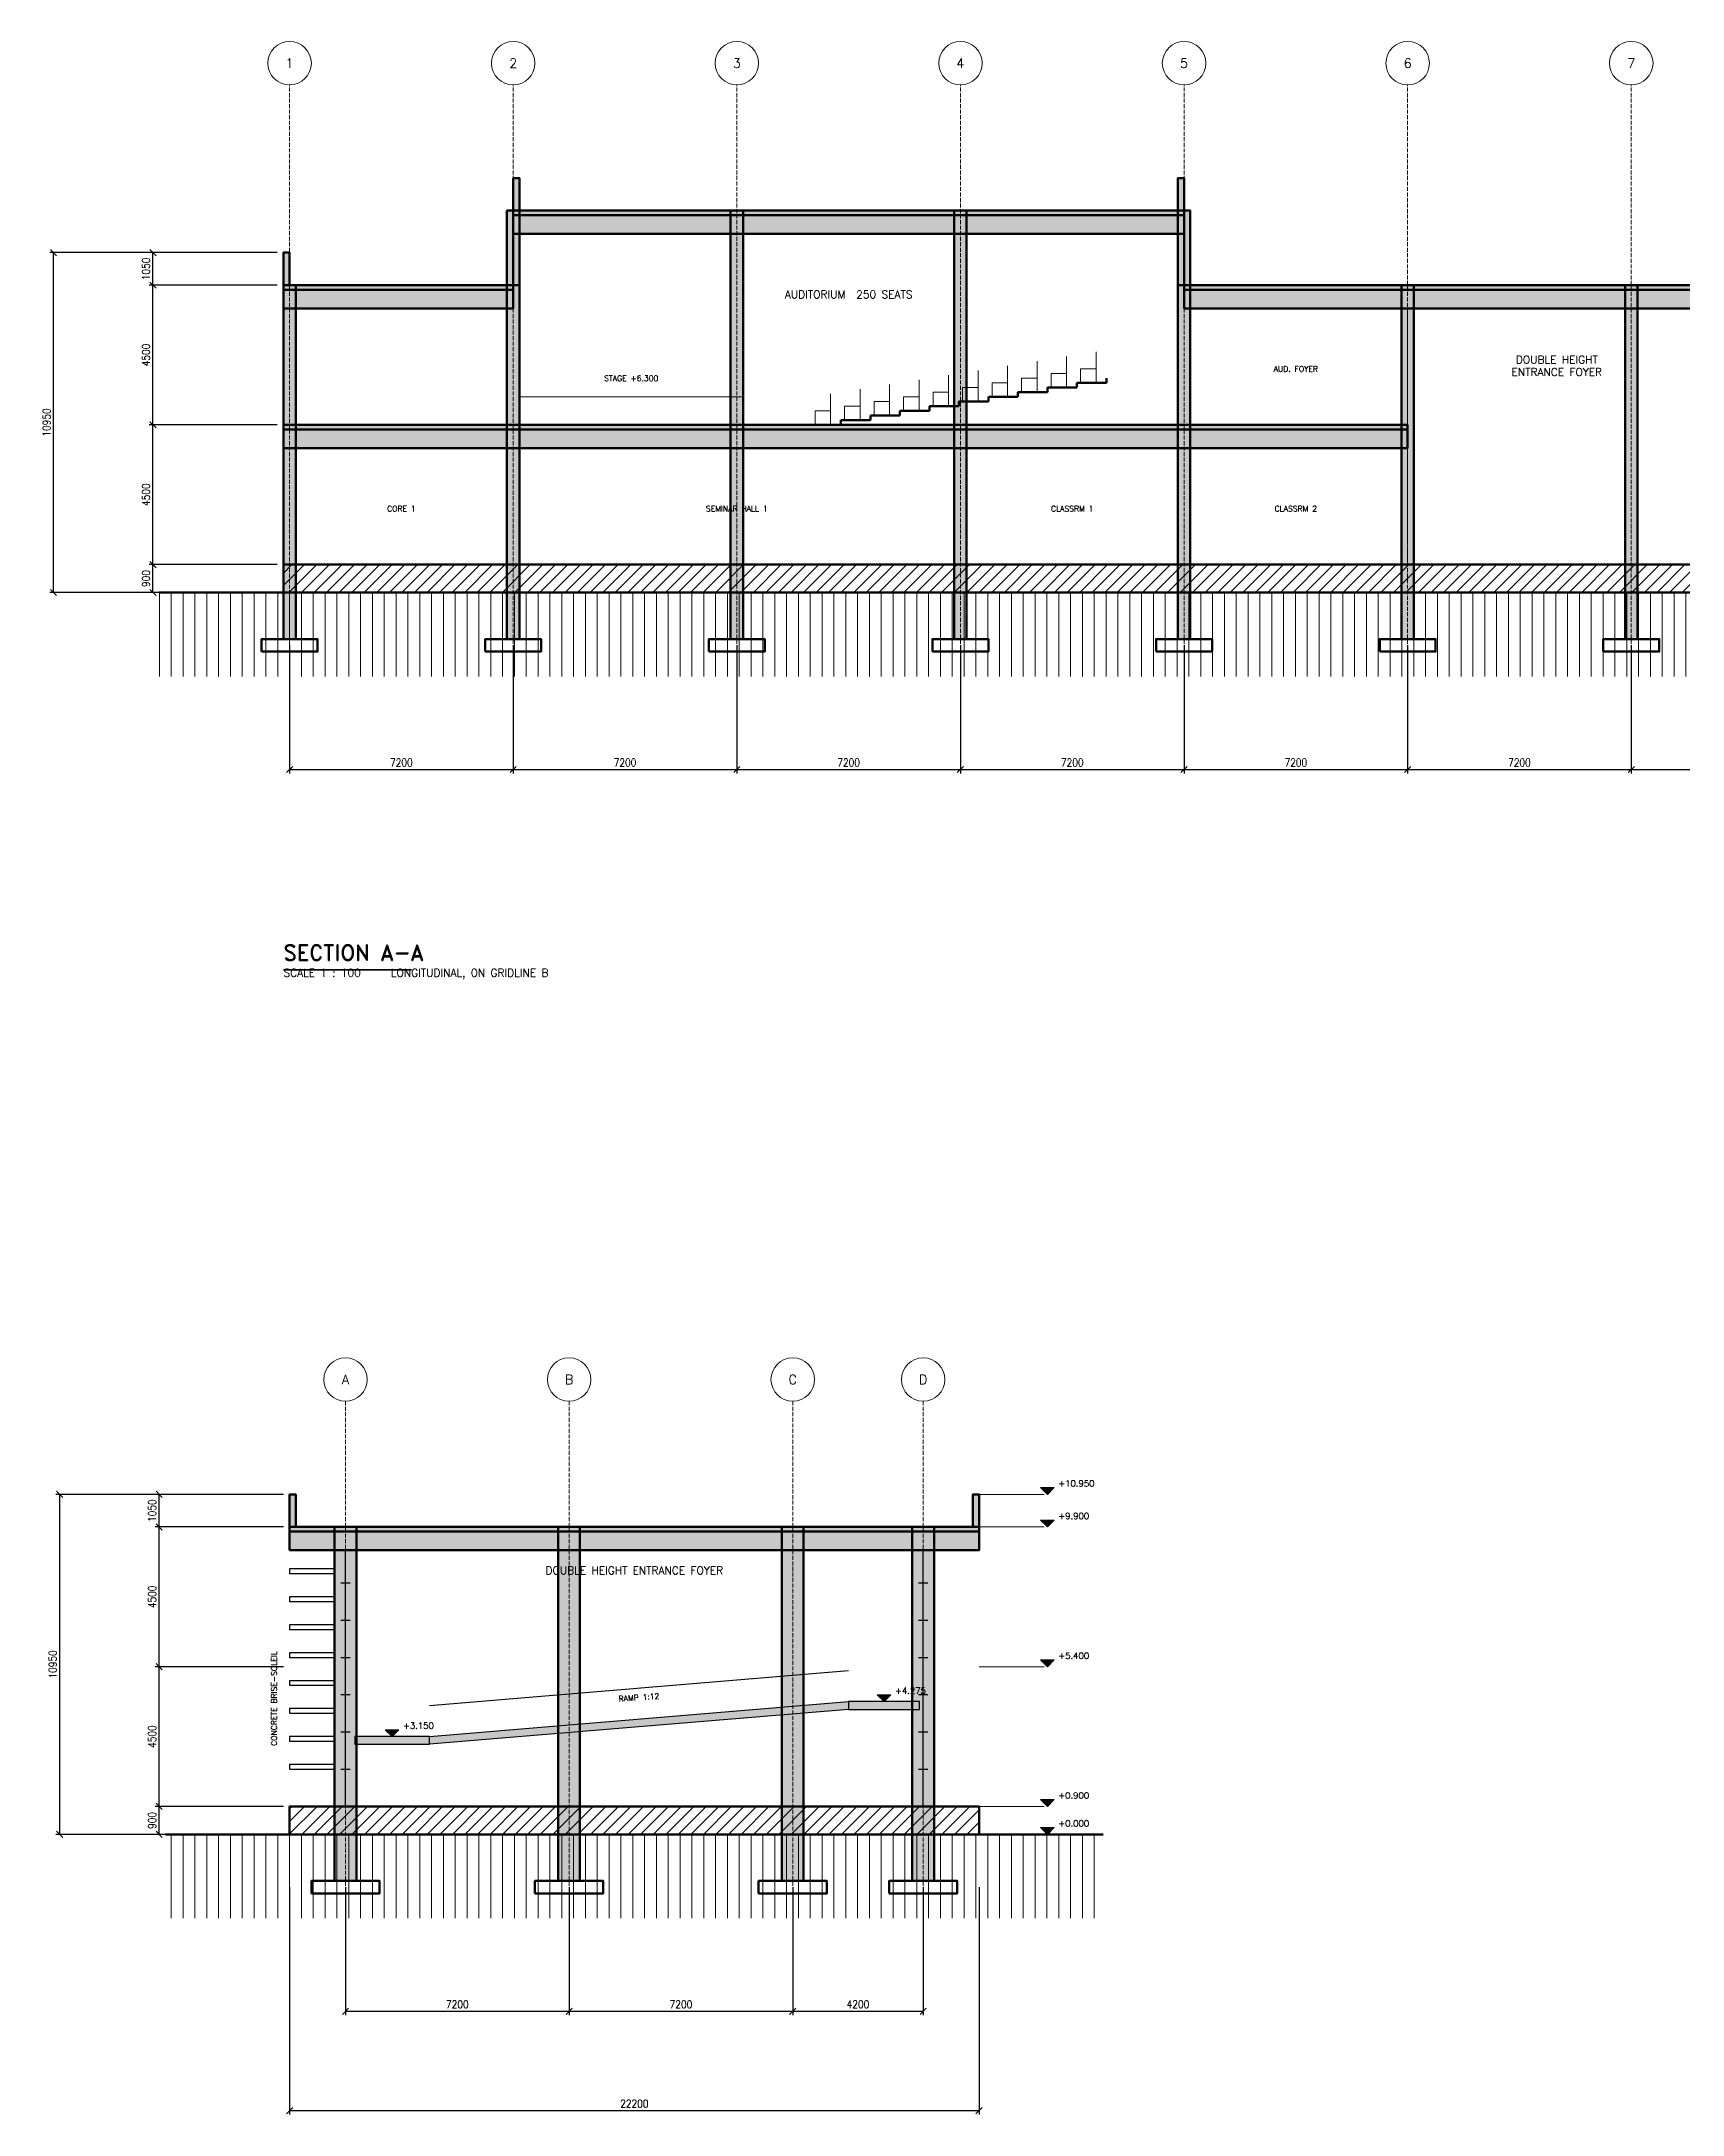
# Model space of a CAD drawing. Header units: millimetres. Extents: x -33945 to 191000, y -348875 to 205218.
# Drawn here: x -7989 to 44850, y -224025 to -157250 of the extents above; entities that cross this region are included whole.
import ezdxf
from ezdxf.enums import TextEntityAlignment as Align

# ---------------------------------------------------------------- set-up
doc = ezdxf.new("R2010")
doc.units = ezdxf.units.MM
doc.header["$LTSCALE"] = 50
doc.linetypes.add('DASHDOT', pattern=[3.556, 2.54, -0.508, 0, -0.508])
doc.linetypes.add('DASHED', pattern=[1.524, 1.27, -0.254])
for name, color, linetype, lineweight in [('A-ANNO-DIMS', 2, 'Continuous', 13), ('A-ANNO-SYMB', 6, 'Continuous', 18), ('A-ANNO-TEXT', 7, 'Continuous', 18), ('A-ANNO-TITL', 7, 'Continuous', 35), ('A-FLOR-LEVL', 6, 'Continuous', 18), ('A-FLOR-OTLN', 9, 'DASHED', 18), ('A-FLOR-RAMP', 3, 'Continuous', 25), ('A-GLAZ', 4, 'Continuous', 25), ('A-GRID', 8, 'DASHDOT', 13), ('A-GRID-IDEN', 8, 'Continuous', 13), ('A-LOUV', 30, 'Continuous', 25), ('A-SECT-BYND', 8, 'Continuous', 13), ('A-SECT-CUT', 7, 'Continuous', 70), ('A-SECT-GRND', 8, 'Continuous', 50), ('A-SECT-PATT', 254, 'Continuous', 9), ('S-COLS', 1, 'Continuous', 50), ('S-COLS-PATT', 254, 'Continuous', 9)]:
    doc.layers.add(name, color=color, linetype=linetype, lineweight=lineweight)
doc.styles.add('AMA-NOTE', font='romans.shx', dxfattribs={"width": 0.85})
doc.styles.add('AMA-TITLE', font='romand.shx', dxfattribs={"width": 0.9})
doc.dimstyles.new('AMA-100', dxfattribs={"dimscale": 100, "dimtxt": 2.5, "dimasz": 2.5, "dimexe": 1.25, "dimexo": 2, "dimgap": 1, "dimtad": 1, "dimdec": 0, "dimtxsty": 'AMA-NOTE', "dimtsz": 1, "dimcen": 2.5, "dimclrd": 8, "dimclre": 8, "dimclrt": 7, "dimazin": 3, "dimtfac": 1, "dimtmove": 0, "dimatfit": 3})

msp = doc.modelspace()

# ---------------------------------------------------------------- hatches: boundary and pattern name
at = {"layer": 'A-ANNO-SYMB'}
for points in [[(24400, -204050), (24180, -203830), (24620, -203830)], [(24400, -205100), (24180, -204880), (24620, -204880)], [(24400, -209600), (24180, -209380), (24620, -209380)], [(19142, -210725), (18922, -210505), (19362, -210505)], [(3300, -211850), (3080, -211630), (3520, -211630)], [(24400, -214100), (24180, -213880), (24620, -213880)], [(24400, -215000), (24180, -214780), (24620, -214780)]]:
    msp.add_hatch(color=7, dxfattribs=at).paths.add_polyline_path(points)
at = {"layer": 'A-SECT-PATT'}
for points in [[(7200, -165100), (7400, -165100), (7400, -161650), (7200, -161650)], [(28800, -165100), (28600, -165100), (28600, -161650), (28800, -161650)], [(7200, -162850), (28800, -162850), (28800, -162700), (7200, -162700)], [(7200, -163450), (28800, -163450), (28800, -162850), (7200, -162850)], [(-200, -165100), (0, -165100), (0, -164050), (-200, -164050)], [(-200, -165250), (7200, -165250), (7200, -165100), (-200, -165100)], [(-200, -165850), (7200, -165850), (7200, -165250), (-200, -165250)], [(28800, -165250), (93800, -165250), (93800, -165100), (28800, -165100)], [(28800, -165850), (93800, -165850), (93800, -165250), (28800, -165250)], [(-200, -169750), (36000, -169750), (36000, -169600), (-200, -169600)], [(-200, -170350), (36000, -170350), (36000, -169750), (-200, -169750)], [(0, -205100), (200, -205100), (200, -204050), (0, -204050)], [(22200, -205100), (22000, -205100), (22000, -204050), (22200, -204050)], [(0, -205250), (22200, -205250), (22200, -205100), (0, -205100)], [(0, -205850), (22200, -205850), (22200, -205250), (0, -205250)], [(4500, -211850), (18000, -210725), (18000, -210975), (4500, -212100)], [(18000, -210975), (20285, -210975), (20285, -210725), (18000, -210725)], [(2100, -212100), (4500, -212100), (4500, -211850), (2100, -211850)]]:
    msp.add_hatch(color=7, dxfattribs=at).paths.add_polyline_path(points)
h = msp.add_hatch(dxfattribs=at)
h.set_pattern_fill('ANSI31', scale=90)
h.paths.add_polyline_path([(-200, -175000), (93800, -175000), (93800, -174100), (-200, -174100)])
h = msp.add_hatch(dxfattribs=at)
h.set_pattern_fill('ANSI31', scale=120, angle=45)
h.paths.add_polyline_path([(-4200, -175000), (97800, -175000), (97800, -177700), (-4200, -177700)])
h = msp.add_hatch(dxfattribs=at)
h.set_pattern_fill('ANSI31', scale=90)
h.paths.add_polyline_path([(0, -215000), (22200, -215000), (22200, -214100), (0, -214100)])
h = msp.add_hatch(dxfattribs=at)
h.set_pattern_fill('ANSI31', scale=120, angle=45)
h.paths.add_polyline_path([(-4000, -215000), (26200, -215000), (26200, -217700), (-4000, -217700)])
at = {"layer": 'S-COLS-PATT'}
for points in [[(7000, -176500), (7400, -176500), (7400, -162700), (7000, -162700)], [(14200, -176500), (14600, -176500), (14600, -162700), (14200, -162700)], [(21400, -176500), (21800, -176500), (21800, -162700), (21400, -162700)], [(28600, -176500), (29000, -176500), (29000, -162700), (28600, -162700)], [(-200, -176500), (200, -176500), (200, -165100), (-200, -165100)], [(35800, -176500), (36200, -176500), (36200, -165100), (35800, -165100)], [(43000, -176500), (43400, -176500), (43400, -165100), (43000, -165100)], [(1450, -216500), (2150, -216500), (2150, -205100), (1450, -205100)], [(8650, -216500), (9350, -216500), (9350, -205100), (8650, -205100)], [(15850, -216500), (16550, -216500), (16550, -205100), (15850, -205100)], [(20050, -216500), (20750, -216500), (20750, -205100), (20050, -205100)]]:
    msp.add_hatch(color=7, dxfattribs=at).paths.add_polyline_path(points)

# ---------------------------------------------------------------- linework, layer by layer
at = {"layer": 'A-ANNO-SYMB'}
for points in [[(24400, -204050), (24180, -203830), (24620, -203830)], [(24400, -205100), (24180, -204880), (24620, -204880)], [(24400, -209600), (24180, -209380), (24620, -209380)], [(19142, -210725), (18922, -210505), (19362, -210505)], [(3300, -211850), (3080, -211630), (3520, -211630)], [(24400, -214100), (24180, -213880), (24620, -213880)], [(24400, -215000), (24180, -214780), (24620, -214780)]]:
    msp.add_lwpolyline(points, close=True, dxfattribs=at)
at = {"layer": 'A-ANNO-TITL'}
msp.add_line((-200, -187150), (3925, -187150), dxfattribs=at)
at = {"layer": 'A-FLOR-LEVL'}
for p, q in [((22200, -204050), (24300, -204050)), ((22200, -205100), (24300, -205100)), ((22200, -209600), (24300, -209600)), ((22200, -214100), (24300, -214100)), ((22200, -215000), (24300, -215000))]:
    msp.add_line(p, q, dxfattribs=at)
at = {"layer": 'A-FLOR-OTLN'}
msp.add_line((36000, -174100), (36000, -165850), dxfattribs=at)
at = {"layer": 'A-FLOR-RAMP'}
msp.add_line((4500, -210850), (18000, -209725), dxfattribs=at)
for points in [[(4500, -211850), (18000, -210725), (18000, -210975), (4500, -212100)], [(18000, -210975), (20285, -210975), (20285, -210725), (18000, -210725)], [(2100, -212100), (4500, -212100), (4500, -211850), (2100, -211850)]]:
    msp.add_lwpolyline(points, close=True, dxfattribs=at)
at = {"layer": 'A-GLAZ'}
for p, q in [((1800, -214100), (1800, -205850)), ((20400, -214100), (20400, -205850)), ((1650, -206900), (1950, -206900)), ((20250, -206900), (20550, -206900)), ((1650, -208100), (1950, -208100)), ((20250, -208100), (20550, -208100)), ((1650, -209300), (1950, -209300)), ((20250, -209300), (20550, -209300)), ((1650, -210500), (1950, -210500)), ((20250, -210500), (20550, -210500)), ((1650, -211700), (1950, -211700)), ((20250, -211700), (20550, -211700)), ((1650, -212900), (1950, -212900)), ((20250, -212900), (20550, -212900))]:
    msp.add_line(p, q, dxfattribs=at)
at = {"layer": 'A-GRID'}
for p, q in [((0, -179500), (0, -158650)), ((7200, -179500), (7200, -158650)), ((14400, -179500), (14400, -158650)), ((21600, -179500), (21600, -158650)), ((28800, -179500), (28800, -158650)), ((36000, -179500), (36000, -158650)), ((43200, -179500), (43200, -158650)), ((1800, -219500), (1800, -201050)), ((9000, -219500), (9000, -201050)), ((16200, -219500), (16200, -201050)), ((20400, -219500), (20400, -201050))]:
    msp.add_line(p, q, dxfattribs=at)
at = {"layer": 'A-GRID-IDEN'}
for centre in [(0, -157950), (7200, -157950), (14400, -157950), (21600, -157950), (28800, -157950), (36000, -157950), (43200, -157950), (1800, -200350), (9000, -200350), (16200, -200350), (20400, -200350)]:
    msp.add_circle(centre, 700, dxfattribs=at)
at = {"layer": 'A-LOUV'}
for points in [[(0, -206600), (1450, -206600), (1450, -206450), (0, -206450)], [(0, -207500), (1450, -207500), (1450, -207350), (0, -207350)], [(0, -208400), (1450, -208400), (1450, -208250), (0, -208250)], [(0, -209300), (1450, -209300), (1450, -209150), (0, -209150)], [(0, -210200), (1450, -210200), (1450, -210050), (0, -210050)], [(0, -211100), (1450, -211100), (1450, -210950), (0, -210950)], [(0, -212000), (1450, -212000), (1450, -211850), (0, -211850)], [(0, -212900), (1450, -212900), (1450, -212750), (0, -212750)]]:
    msp.add_lwpolyline(points, close=True, dxfattribs=at)
at = {"layer": 'A-SECT-BYND'}
for p, q in [((24070, -168100), (24070, -167550)), ((25020, -167950), (25020, -167400)), ((25970, -167800), (25970, -167250)), ((20270, -168700), (20270, -168150)), ((21220, -168550), (21220, -168000)), ((22170, -168400), (22170, -167850)), ((23120, -168250), (23120, -167700)), ((17420, -169150), (17420, -168600)), ((18370, -169000), (18370, -168450)), ((19320, -168850), (19320, -168300))]:
    msp.add_line(p, q, dxfattribs=at)
for points in [[(22620, -168700), (23120, -168700), (23120, -168250), (22620, -168250)], [(23570, -168550), (24070, -168550), (24070, -168100), (23570, -168100)], [(24520, -168400), (25020, -168400), (25020, -167950), (24520, -167950)], [(25470, -168250), (25970, -168250), (25970, -167800), (25470, -167800)], [(7400, -169600), (14600, -169600), (14600, -168700), (7400, -168700)], [(18820, -169300), (19320, -169300), (19320, -168850), (18820, -168850)], [(19770, -169150), (20270, -169150), (20270, -168700), (19770, -168700)], [(20720, -169000), (21220, -169000), (21220, -168550), (20720, -168550)], [(21670, -168850), (22170, -168850), (22170, -168400), (21670, -168400)], [(16920, -169600), (17420, -169600), (17420, -169150), (16920, -169150)], [(17870, -169450), (18370, -169450), (18370, -169000), (17870, -169000)]]:
    msp.add_lwpolyline(points, close=True, dxfattribs=at)
at = {"layer": 'A-SECT-CUT'}
for p, q in [((25350, -168400), (25350, -168250)), ((25350, -168250), (26300, -168250)), ((26300, -168250), (26300, -168100)), ((21550, -169000), (21550, -168850)), ((21550, -168850), (22500, -168850)), ((22500, -168850), (22500, -168700)), ((22500, -168700), (23450, -168700)), ((23450, -168700), (23450, -168550)), ((23450, -168550), (24400, -168550)), ((24400, -168550), (24400, -168400)), ((24400, -168400), (25350, -168400)), ((7200, -169600), (16800, -169600)), ((16800, -169600), (17750, -169600)), ((17750, -169600), (17750, -169450)), ((17750, -169450), (18700, -169450)), ((18700, -169450), (18700, -169300)), ((18700, -169300), (19650, -169300)), ((19650, -169300), (19650, -169150)), ((19650, -169150), (20600, -169150)), ((20600, -169150), (20600, -169000)), ((20600, -169000), (21550, -169000))]:
    msp.add_line(p, q, dxfattribs=at)
for points in [[(7200, -165100), (7400, -165100), (7400, -161650), (7200, -161650)], [(28800, -165100), (28600, -165100), (28600, -161650), (28800, -161650)], [(7200, -162850), (28800, -162850), (28800, -162700), (7200, -162700)], [(7200, -163450), (28800, -163450), (28800, -162850), (7200, -162850)], [(-200, -165100), (0, -165100), (0, -164050), (-200, -164050)], [(-200, -165250), (7200, -165250), (7200, -165100), (-200, -165100)], [(-200, -165850), (7200, -165850), (7200, -165250), (-200, -165250)], [(28800, -165250), (93800, -165250), (93800, -165100), (28800, -165100)], [(28800, -165850), (93800, -165850), (93800, -165250), (28800, -165250)], [(-200, -169750), (36000, -169750), (36000, -169600), (-200, -169600)], [(-200, -170350), (36000, -170350), (36000, -169750), (-200, -169750)], [(-200, -175000), (93800, -175000), (93800, -174100), (-200, -174100)], [(-900, -176900), (900, -176900), (900, -176500), (-900, -176500)], [(6300, -176900), (8100, -176900), (8100, -176500), (6300, -176500)], [(13500, -176900), (15300, -176900), (15300, -176500), (13500, -176500)], [(20700, -176900), (22500, -176900), (22500, -176500), (20700, -176500)], [(27900, -176900), (29700, -176900), (29700, -176500), (27900, -176500)], [(35100, -176900), (36900, -176900), (36900, -176500), (35100, -176500)], [(42300, -176900), (44100, -176900), (44100, -176500), (42300, -176500)], [(0, -205100), (200, -205100), (200, -204050), (0, -204050)], [(22200, -205100), (22000, -205100), (22000, -204050), (22200, -204050)], [(0, -205250), (22200, -205250), (22200, -205100), (0, -205100)], [(0, -205850), (22200, -205850), (22200, -205250), (0, -205250)], [(0, -215000), (22200, -215000), (22200, -214100), (0, -214100)], [(700, -216900), (2900, -216900), (2900, -216500), (700, -216500)], [(7900, -216900), (10100, -216900), (10100, -216500), (7900, -216500)], [(15100, -216900), (17300, -216900), (17300, -216500), (15100, -216500)], [(19300, -216900), (21500, -216900), (21500, -216500), (19300, -216500)]]:
    msp.add_lwpolyline(points, close=True, dxfattribs=at)
at = {"layer": 'A-SECT-GRND'}
for p, q in [((-4200, -175000), (97800, -175000)), ((-4000, -215000), (26200, -215000))]:
    msp.add_line(p, q, dxfattribs=at)
at = {"layer": 'S-COLS'}
for points in [[(7000, -176500), (7400, -176500), (7400, -162700), (7000, -162700)], [(14200, -176500), (14600, -176500), (14600, -162700), (14200, -162700)], [(21400, -176500), (21800, -176500), (21800, -162700), (21400, -162700)], [(28600, -176500), (29000, -176500), (29000, -162700), (28600, -162700)], [(-200, -176500), (200, -176500), (200, -165100), (-200, -165100)], [(35800, -176500), (36200, -176500), (36200, -165100), (35800, -165100)], [(43000, -176500), (43400, -176500), (43400, -165100), (43000, -165100)], [(1450, -216500), (2150, -216500), (2150, -205100), (1450, -205100)], [(8650, -216500), (9350, -216500), (9350, -205100), (8650, -205100)], [(15850, -216500), (16550, -216500), (16550, -205100), (15850, -205100)], [(20050, -216500), (20750, -216500), (20750, -205100), (20050, -205100)]]:
    msp.add_lwpolyline(points, close=True, dxfattribs=at)

# ---------------------------------------------------------------- texts
at = {"layer": 'A-ANNO-SYMB', "style": 'AMA-NOTE'}
for s, p in [('+10.950', (24750, -203698)), ('+9.900', (24750, -204748)), ('+5.400', (24750, -209248)), ('+4.275', (19492, -210373)), ('+3.150', (3650, -211498)), ('+0.900', (24750, -213748)), ('+0.000', (24750, -214648))]:
    msp.add_text(s, height=200, dxfattribs=at).set_placement(p, align=Align.MIDDLE_LEFT)
at = {"layer": 'A-ANNO-TEXT', "style": 'AMA-NOTE'}
for s, height, p in [('AUDITORIUM  250 SEATS', 250, (18000, -165400)), ('DOUBLE HEIGHT', 250, (40800, -167500)), ('STAGE +6.300', 180, (11000, -168100)), ('AUD. FOYER', 180, (32400, -167800)), ('ENTRANCE FOYER', 250, (40800, -167900)), ('CORE 1', 180, (3600, -172300)), ('SEMINAR HALL 1', 180, (14400, -172300)), ('CLASSRM 1', 180, (25200, -172300)), ('CLASSRM 2', 180, (32400, -172300)), ('DOUBLE HEIGHT ENTRANCE FOYER', 250, (11100, -206500))]:
    msp.add_text(s, height=height, dxfattribs=at).set_placement(p, align=Align.MIDDLE_CENTER)
msp.add_text('CONCRETE BRISE-SOLEIL', height=180, rotation=90, dxfattribs=at).set_placement((-500, -209100), align=Align.MIDDLE_RIGHT)
msp.add_text('RAMP 1:12', height=180, rotation=4, dxfattribs=at).set_placement((11250, -210588), align=Align.MIDDLE_CENTER)
at = {"layer": 'A-ANNO-TITL'}
for s, height, style, p in [('SECTION A-A', 500, 'AMA-TITLE', (-200, -187000)), ('SCALE 1 : 100    LONGITUDINAL, ON GRIDLINE B', 250, 'AMA-NOTE', (-200, -187450))]:
    msp.add_text(s, height=height, dxfattribs=dict(at, style=style)).set_placement(p, align=Align.BOTTOM_LEFT)
at = {"layer": 'A-GRID-IDEN', "style": 'AMA-TITLE'}
for s, p in [('1', (0, -157950)), ('2', (7200, -157950)), ('3', (14400, -157950)), ('4', (21600, -157950)), ('5', (28800, -157950)), ('6', (36000, -157950)), ('7', (43200, -157950)), ('A', (1800, -200350)), ('B', (9000, -200350)), ('C', (16200, -200350)), ('D', (20400, -200350))]:
    msp.add_text(s, height=300, dxfattribs=at).set_placement(p, align=Align.MIDDLE_CENTER)

# ---------------------------------------------------------------- dimensions: what is measured, and where the dimension line sits
at = {"layer": 'A-ANNO-DIMS'}
for base, p1, p2 in [((-7600, -175000), (-200, -175000), (-200, -164050)), ((-4400, -165100), (-200, -165100), (-200, -164050)), ((-4400, -169600), (-200, -169600), (-200, -165100)), ((-4400, -174100), (-200, -174100), (-200, -169600)), ((-4400, -175000), (-200, -175000), (-200, -174100)), ((-7400, -215000), (0, -215000), (0, -204050)), ((-4200, -205100), (0, -205100), (0, -204050)), ((-4200, -209600), (0, -209600), (0, -205100)), ((-4200, -214100), (0, -214100), (0, -209600)), ((-4200, -215000), (0, -215000), (0, -214100))]:
    msp.add_linear_dim(base=base, p1=p1, p2=p2, angle=90, dimstyle='AMA-100', dxfattribs=at).render()
for base, p1, p2 in [((0, -180700), (0, -176500), (7200, -176500)), ((7200, -180700), (7200, -176500), (14400, -176500)), ((14400, -180700), (14400, -176500), (21600, -176500)), ((21600, -180700), (21600, -176500), (28800, -176500)), ((28800, -180700), (28800, -176500), (36000, -176500)), ((36000, -180700), (36000, -176500), (43200, -176500)), ((43200, -180700), (43200, -176500), (50400, -176500)), ((0, -223900), (0, -216500), (22200, -216500)), ((1800, -220700), (1800, -216500), (9000, -216500)), ((9000, -220700), (9000, -216500), (16200, -216500)), ((16200, -220700), (16200, -216500), (20400, -216500))]:
    msp.add_linear_dim(base=base, p1=p1, p2=p2, dimstyle='AMA-100', dxfattribs=at).render()

doc.saveas('drawing.dxf')
